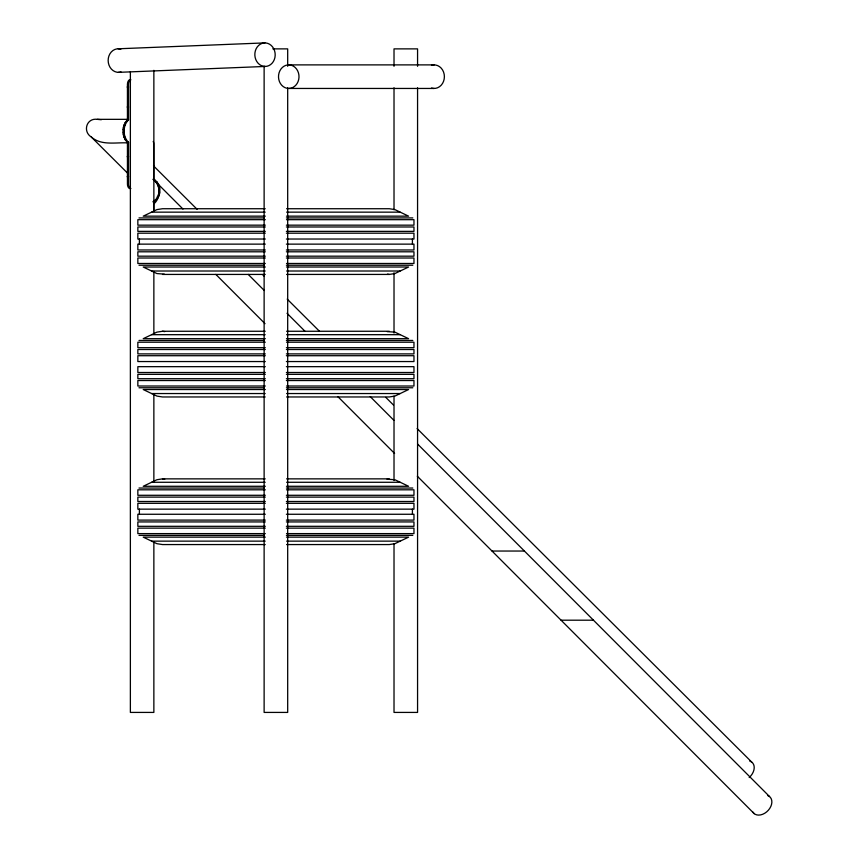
<?xml version="1.0" encoding="UTF-8"?>
<svg xmlns="http://www.w3.org/2000/svg" width="858" height="858" viewBox="0 0 858 858"><rect width="100%" height="100%" fill="white"/><g stroke="black" fill="none" stroke-linecap="round" stroke-linejoin="round"><path stroke-width="1.29" d="M130.545 188.47A4.644 2.692 90 0 1 128.55 183.977L128.55 142.331L127.434 142.331C121.493 136.862 121.493 125.375 127.434 119.895L128.55 119.895L128.55 84.331A4.644 2.692 -90 0 1 130.545 79.837M128.55 142.331C122.608 136.862 122.608 125.375 128.55 119.895M159.577 193.736L158.784 193.736L156.199 199.228L152.928 201.791L153.721 201.791C161.905 197.554 161.905 183.58 153.721 179.354L152.928 179.354C157.593 181.628 159.513 187.312 158.944 192.235L159.738 192.235M128.014 88.889L127.392 87.033L128.014 85.178M128.014 108.88L127.392 107.025L128.014 105.169M128.014 158.548L127.392 156.692L128.014 154.837M128.014 178.539L127.392 176.684L128.014 174.828M154.258 203.518C160.607 197.801 160.736 186.529 154.59 180.62L182.969 209.041M265.337 216.152L143.222 216.152L156.928 209.599L162.505 208.73L265.229 208.73M265.337 338.685L143.222 338.685L156.928 332.132L162.505 331.263L265.229 331.263M286.475 267.01L408.59 267.01L394.884 273.563L389.307 274.431L286.583 274.431M265.337 486.282L143.222 486.282L156.928 479.729L162.505 478.861L265.229 478.861M286.475 389.532L408.59 389.532L394.884 396.096L389.307 396.964L286.583 396.964M286.475 537.129L408.59 537.129L394.884 543.693L389.307 544.562L286.583 544.562M265.337 267.01L143.222 267.01L156.928 273.563L164.371 274.142M387.076 331.606L394.884 332.132L408.59 338.685L286.475 338.685M387.076 479.204L394.884 479.729L408.59 486.282L286.475 486.282M127.767 119.337L97.222 119.337C86.497 117.771 82.443 131.564 91.313 137.012L128.303 173.874M118.222 48.788L264.918 42.9M118.436 72.351L265.122 66.452A11.776 10.178 87.7 0 0 273.777 48.809A11.776 10.178 87.7 0 0 256.145 48.777A11.776 10.178 87.7 0 0 265.122 66.452M272.855 48.874L287.687 48.874L287.687 66.302M288.76 64.886L434.148 64.886M127.392 87.033L128.593 87.033M288.76 88.449A11.776 10.242 90 0 0 297.629 70.774A11.776 10.242 90 0 0 279.88 70.774A11.776 10.242 90 0 0 288.76 88.449L434.148 88.449M127.392 107.025L128.593 107.025M126.587 120.506L127.692 120.506M125.118 122.458L126.223 122.458M123.992 124.989L125.096 124.989M123.284 127.949L124.389 127.949M123.166 129.451L124.271 129.451M123.166 132.786L124.271 132.786M123.284 134.288L124.389 134.288M123.992 137.237L125.096 137.237M125.118 139.779L126.223 139.779M126.587 141.72L127.692 141.72M127.799 142.9C115.733 142.203 101.351 145.881 91.313 137.012M127.392 156.692L128.593 156.692M127.392 176.684L128.593 176.684M154.129 179.966L154.923 179.966M156.199 181.907L156.993 181.907M157.786 184.449L158.58 184.449M158.784 187.398L159.577 187.398M158.944 188.899L159.738 188.899M157.786 196.697L158.58 196.697M156.199 199.228L156.993 199.228M154.129 201.18L154.923 201.18M286.583 208.73L389.307 208.73L394.884 209.599L408.59 216.152L286.475 216.152M151.716 212.151L265.197 212.151M286.615 212.151L400.096 212.151M138.996 217.921L264.092 217.921M286.4 217.921L412.816 217.921M265.315 219.68L137.848 219.68L137.848 225.161L265.315 225.161M286.497 219.68L413.964 219.68L413.964 225.161L286.379 225.161M265.315 226.984L137.848 226.984L137.848 231.36L265.315 231.36M286.379 226.984L413.964 226.984L413.964 231.36L286.379 231.36M265.315 233.183L137.848 233.183L137.848 239.028L265.315 239.028M286.379 233.183L413.964 233.183L413.964 239.028L286.379 239.028M265.315 244.133L137.848 244.133L137.848 249.978L265.315 249.978M286.379 244.133L413.964 244.133L413.964 249.978L286.379 249.978M265.315 251.802L137.848 251.802L137.848 256.177L265.315 256.177M286.379 251.802L413.964 251.802L413.964 256.177L286.379 256.177M265.315 258.011L137.848 258.011L137.848 263.481L265.315 263.481M286.379 258.011L413.964 258.011L413.964 263.481L286.497 263.481M138.996 265.24L264.092 265.24M286.4 265.24L412.816 265.24M151.716 271.01L265.197 271.01M286.615 271.01L400.096 271.01M162.505 274.431L265.229 274.431M286.583 331.263L389.307 331.263M151.716 334.684L265.197 334.684M286.615 334.684L400.096 334.684M138.996 340.444L264.092 340.444M286.4 340.444L412.816 340.444M265.315 342.213L137.848 342.213L137.848 347.683L265.315 347.683M286.497 342.213L413.964 342.213L413.964 347.683L286.379 347.683M265.315 349.506L137.848 349.506L137.848 353.893L265.315 353.893M286.379 349.506L413.964 349.506L413.964 353.893L286.379 353.893M265.315 355.716L137.848 355.716L137.848 361.55L265.315 361.55M286.379 355.716L413.964 355.716L413.964 361.55L286.379 361.55M265.315 366.666L137.848 366.666L137.848 372.501L265.315 372.501M286.379 366.666L413.964 366.666L413.964 372.501L286.379 372.501M265.315 374.335L137.848 374.335L137.848 378.71L265.315 378.71M286.379 374.335L413.964 374.335L413.964 378.71L286.379 378.71M265.315 380.534L137.848 380.534L137.848 386.014L265.315 386.014M286.379 380.534L413.964 380.534L413.964 386.014L286.497 386.014M138.996 387.773L264.092 387.773M286.4 387.773L412.816 387.773M265.337 389.532L143.222 389.532L156.928 396.096L162.505 396.964L265.229 396.964M151.716 393.543L265.197 393.543M286.615 393.543L400.096 393.543M286.583 478.861L389.307 478.861M151.716 482.282L265.197 482.282M286.615 482.282L400.096 482.282M138.996 488.041L264.092 488.041M286.4 488.041L412.816 488.041M265.315 489.811L137.848 489.811L137.848 495.281L265.315 495.281M286.497 489.811L413.964 489.811L413.964 495.281L286.379 495.281M265.315 497.104L137.848 497.104L137.848 501.49L265.315 501.49M286.379 497.104L413.964 497.104L413.964 501.49L286.379 501.49M265.315 503.314L137.848 503.314L137.848 509.148L265.315 509.148M286.379 503.314L413.964 503.314L413.964 509.148L286.379 509.148M265.315 514.264L137.848 514.264L137.848 520.098L265.315 520.098M286.379 514.264L413.964 514.264L413.964 520.098L286.379 520.098M265.315 521.932L137.848 521.932L137.848 526.308L265.315 526.308M286.379 521.932L413.964 521.932L413.964 526.308L286.379 526.308M265.315 528.131L137.848 528.131L137.848 533.612L265.315 533.612M286.379 528.131L413.964 528.131L413.964 533.612L286.497 533.612M138.996 535.371L264.092 535.371M286.4 535.371L412.816 535.371M265.337 537.129L143.222 537.129L156.928 543.693L162.505 544.562L265.229 544.562M151.716 541.141L265.197 541.141M286.615 541.141L400.096 541.141M492.02 551.04L524.41 551.04M561.068 620.195L593.468 620.195M97.222 119.337L101.308 119.734M387.441 274.142L389.307 274.431M162.505 331.263L164.736 331.606M162.505 478.861L164.736 479.204M153.507 165.862L197.126 209.331M262.548 274.528L264.436 276.426M287.194 299.099L319.433 331.231M385.8 397.383L393.382 404.944M417.095 428.56L751.78 762.14M248.23 274.41L264.307 290.519M287.012 313.256L304.976 331.252M370.238 396.621L393.886 420.302M417.535 443.983L769.529 796.546M215.83 274.399L265.015 323.67M337.848 396.621L394.594 453.464M417.299 476.201L754.225 813.663M417.567 66.302L417.567 48.874L394.015 48.874L394.015 66.302M417.567 87.752L417.567 712.419L394.015 712.419L394.015 543.511M412.419 239.028L412.419 244.133M412.419 509.148L412.419 514.264M394.015 87.752L394.015 209.738M394.015 272.737L394.015 333.054M394.015 396.064L394.015 480.512M287.687 87.752L287.687 712.419L264.125 712.419L264.125 66.302M153.861 70.324L153.861 211.068M153.861 271.396L153.861 334.395M153.861 394.723L153.861 481.853M153.861 542.17L153.861 712.419L130.373 712.419L130.373 71.664M153.721 179.354L153.721 143.779A4.644 3.786 -90 0 0 153.207 141.452M153.721 201.791L153.721 210.896M139.393 239.028L139.393 244.133M139.393 509.148L139.393 514.264M127.434 119.895L127.434 84.331A4.644 2.692 -90 0 1 130.824 79.837M127.434 142.331L127.445 183.977A4.644 2.692 -90 0 0 129.429 188.47L130.126 188.631A4.644 2.692 -90 0 0 130.824 188.47M128.228 178.335A3.303 1.909 -90 0 1 128.228 175.032M128.228 158.344A3.303 1.909 -90 0 1 128.228 155.041M128.228 88.685A3.303 1.909 -90 0 1 128.228 85.382M749.806 761.121A11.776 8.312 -45.1 0 1 749.184 777.541M125.6 139.446A11.776 6.821 -90 0 1 124.507 137.012M123.831 134.17A11.776 6.821 -90 0 1 123.831 128.067M128.228 108.676A3.303 1.909 -90 0 1 128.228 105.373M121.064 71.954A11.776 10.178 87.7 0 1 108.151 60.553A11.776 10.178 87.7 0 1 120.86 49.196M431.499 65.294A11.776 10.242 90 0 1 444.39 76.673A11.776 10.242 90 0 1 431.499 88.052M767.599 795.505A11.497 8.237 -45 0 1 768.318 810.274A11.497 8.237 -45 0 1 752.82 812.033"/></g></svg>
